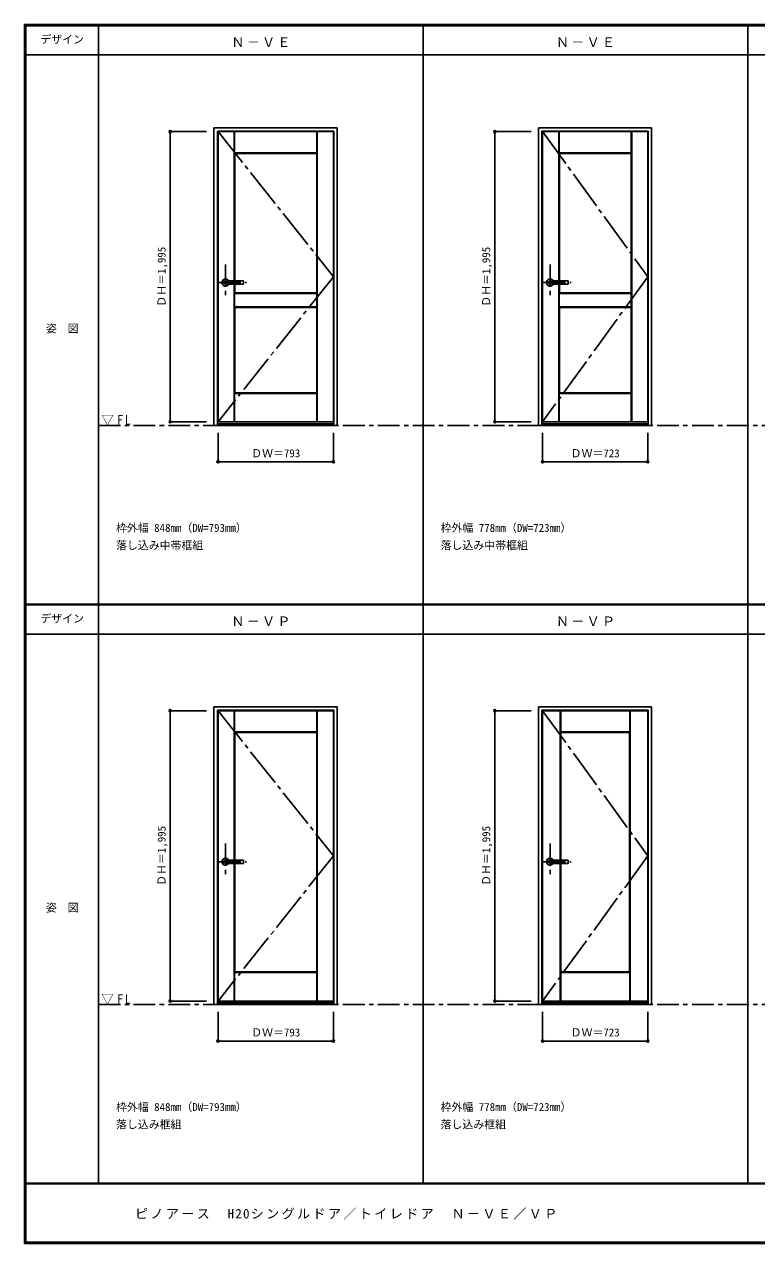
# Model space of a CAD drawing. Units: millimetres, scale not verified. Extents: x -6000 to 5700, y -4307 to 4260.
# Drawn here: x -6000 to -966, y -4205 to 4175 of the extents above; entities that cross this region are included whole.
import ezdxf
from ezdxf.enums import TextEntityAlignment as Align

# ---------------------------------------------------------------- set-up
doc = ezdxf.new("R2010")
doc.units = ezdxf.units.MM
doc.header["$LTSCALE"] = 30
doc.header["$PDMODE"] = 32
doc.header["$PDSIZE"] = 15
doc.linetypes.add('CHAIN1', pattern=[8, 5, -1, 1, -1])
doc.linetypes.add('CHAIN2', pattern=[12, 9, -1, 1, -1])
for name, color, linetype in [('0-1_通り芯', 4, 'CHAIN1'), ('0-2_扉', 3, 'Continuous'), ('0-3_仕上げ', 7, 'Continuous'), ('0-4_枠', 3, 'Continuous'), ('0-5_レバー', 3, 'Continuous'), ('0-7', 7, 'CHAIN2'), ('0-A_文字', 7, 'Continuous'), ('0-B_寸法', 7, 'Continuous'), ('F-1_枠', 6, 'Continuous'), ('F-A_文字', 7, 'Continuous')]:
    doc.layers.add(name, color=color, linetype=linetype)
doc.styles.add('ＭＳ ゴシック', font='')
doc.styles.get('ＭＳ ゴシック').set_extended_font_data('MS Gothic')

msp = doc.modelspace()

# ---------------------------------------------------------------- linework, layer by layer
at = {"layer": '0-1_通り芯'}
for p, q in [((-4617.4, 2524.5), (-4617.4, 2314.5)), ((-2385.8, 2524.5), (-2385.8, 2314.5)), ((-4662.4, 2400.5), (-4472.4, 2400.5)), ((-2430.8, 2400.5), (-2240.8, 2400.5)), ((-4617.4, -1456), (-4617.4, -1666)), ((-2385.8, -1456), (-2385.8, -1666)), ((-4662.4, -1580), (-4472.4, -1580)), ((-2430.8, -1580), (-2240.8, -1580))]:
    msp.add_line(p, q, dxfattribs=at)
at = {"layer": '0-2_扉'}
for p, q in [((-4668.4, 3438), (-3875.4, 3438)), ((-4668.4, 1443), (-4668.4, 3438)), ((-3875.4, 1443), (-3875.4, 3438)), ((-2436.8, 3438), (-1713.8, 3438)), ((-2436.8, 1443), (-2436.8, 3438)), ((-1713.8, 1443), (-1713.8, 3438)), ((-4668.4, 1443), (-3875.4, 1443)), ((-2436.8, 1443), (-1713.8, 1443)), ((-4668.4, -542.5), (-3875.4, -542.5)), ((-4668.4, -2537.5), (-4668.4, -542.5)), ((-3875.4, -2537.5), (-3875.4, -542.5)), ((-2436.8, -542.5), (-1713.8, -542.5)), ((-2436.8, -2537.5), (-2436.8, -542.5)), ((-1713.8, -2537.5), (-1713.8, -542.5)), ((-4668.4, -2537.5), (-3875.4, -2537.5)), ((-2436.8, -2537.5), (-1713.8, -2537.5))]:
    msp.add_line(p, q, dxfattribs=at)
at = {"layer": '0-3_仕上げ'}
for p, q in [((-4557.4, 2412), (-4557.4, 3438)), ((-4554.4, 3292), (-4554.4, 3438)), ((-3989.4, 3292), (-3989.4, 3438)), ((-3986.4, 1443), (-3986.4, 3438)), ((-2325.8, 2412), (-2325.8, 3438)), ((-2322.8, 3292), (-2322.8, 3438)), ((-1827.8, 3292), (-1827.8, 3438)), ((-1826.3, 3290.5), (-1826.3, 3438)), ((-1824.8, 1443), (-1824.8, 3438)), ((-4554.4, 3292), (-4555.9, 3290.5)), ((-3989.4, 3292), (-4554.4, 3292)), ((-3987.9, 3290.5), (-3990.4, 3288)), ((-2321.8, 3288), (-2324.3, 3290.5)), ((-1827.8, 3292), (-2322.8, 3292)), ((-1826.3, 3290.5), (-1828.8, 3288)), ((-1827.8, 3292), (-1826.3, 3290.5)), ((-4557.4, 1443), (-4557.4, 2389)), ((-2325.8, 1443), (-2325.8, 2389)), ((-4555.9, 2232.5), (-4555.9, 2327.5)), ((-3989.4, 2326), (-4554.4, 2326)), ((-4554.4, 2234), (-4554.4, 2326)), ((-3990.4, 2330), (-3987.9, 2327.5)), ((-3989.4, 2326), (-3987.9, 2327.5)), ((-3989.4, 2234), (-3989.4, 2326)), ((-3987.9, 2232.5), (-3987.9, 2327.5)), ((-2324.3, 2232.5), (-2324.3, 2327.5)), ((-2322.8, 2234), (-2322.8, 2326)), ((-1827.8, 2326), (-2322.8, 2326)), ((-1828.8, 2330), (-1826.3, 2327.5)), ((-1827.8, 2326), (-1826.3, 2327.5)), ((-1826.3, 2232.5), (-1826.3, 2327.5)), ((-4554.4, 2234), (-4555.9, 2232.5)), ((-4553.4, 2230), (-4555.9, 2232.5)), ((-4554.4, 2234), (-3989.4, 2234)), ((-3987.9, 2232.5), (-3990.4, 2230)), ((-3989.4, 2234), (-3987.9, 2232.5)), ((-2322.8, 2234), (-2324.3, 2232.5)), ((-2321.8, 2230), (-2324.3, 2232.5)), ((-1826.3, 2232.5), (-1828.8, 2230)), ((-1827.8, 2234), (-1826.3, 2232.5)), ((-4555.9, 1443), (-4555.9, 1640.5)), ((-4554.4, 1443), (-4554.4, 1639)), ((-3989.4, 1639), (-4554.4, 1639)), ((-3990.4, 1643), (-3987.9, 1640.5)), ((-3989.4, 1639), (-3987.9, 1640.5)), ((-3989.4, 1443), (-3989.4, 1639)), ((-3987.9, 1443), (-3987.9, 1640.5)), ((-2324.3, 1443), (-2324.3, 1640.5)), ((-2322.8, 1443), (-2322.8, 1639)), ((-1828.8, 1643), (-1826.3, 1640.5)), ((-1827.8, 1639), (-1826.3, 1640.5)), ((-1826.3, 1443), (-1826.3, 1640.5)), ((-4557.4, -1568.5), (-4557.4, -542.5)), ((-4555.9, -690), (-4555.9, -542.5)), ((-4554.4, -688.5), (-4554.4, -542.5)), ((-3989.4, -688.5), (-3989.4, -542.5)), ((-3987.9, -690), (-3987.9, -542.5)), ((-3986.4, -2537.5), (-3986.4, -542.5)), ((-2315.8, -1568.5), (-2315.8, -542.5)), ((-2314.3, -690), (-2314.3, -542.5)), ((-2312.8, -688.5), (-2312.8, -542.5)), ((-1837.8, -688.5), (-1837.8, -542.5)), ((-1836.3, -690), (-1836.3, -542.5)), ((-1834.8, -2537.5), (-1834.8, -542.5)), ((-4554.4, -688.5), (-4555.9, -690)), ((-4553.4, -692.5), (-4555.9, -690)), ((-3989.4, -688.5), (-4554.4, -688.5)), ((-3990.4, -692.5), (-3987.9, -690)), ((-3989.4, -688.5), (-3987.9, -690)), ((-2312.8, -688.5), (-2314.3, -690)), ((-2311.8, -692.5), (-2314.3, -690)), ((-1837.8, -688.5), (-2312.8, -688.5)), ((-1838.8, -692.5), (-1836.3, -690)), ((-1837.8, -688.5), (-1836.3, -690)), ((-4557.4, -2537.5), (-4557.4, -1591.5)), ((-2315.8, -2537.5), (-2315.8, -1591.5)), ((-4553.4, -2337.5), (-4555.9, -2340)), ((-4554.4, -2341.5), (-4555.9, -2340)), ((-4555.9, -2537.5), (-4555.9, -2340)), ((-4554.4, -2537.5), (-4554.4, -2341.5)), ((-4554.4, -2341.5), (-3989.4, -2341.5)), ((-3990.4, -2337.5), (-3987.9, -2340)), ((-3989.4, -2341.5), (-3987.9, -2340)), ((-3989.4, -2537.5), (-3989.4, -2341.5)), ((-3987.9, -2537.5), (-3987.9, -2340)), ((-2311.8, -2337.5), (-2314.3, -2340)), ((-2314.3, -2537.5), (-2314.3, -2340)), ((-2312.8, -2341.5), (-1837.8, -2341.5)), ((-1838.8, -2337.5), (-1836.3, -2340)), ((-1837.8, -2341.5), (-1836.3, -2340)), ((-1837.8, -2537.5), (-1837.8, -2341.5)), ((-1836.3, -2537.5), (-1836.3, -2340))]:
    msp.add_line(p, q, dxfattribs=at)
at = {"layer": '0-3_仕上げ', "color": 3}
for p, q in [((-3990.4, 3288), (-4553.4, 3288)), ((-4553.4, 2412), (-4553.4, 3288)), ((-3990.4, 2330), (-3990.4, 3288)), ((-1828.8, 3288), (-2321.8, 3288)), ((-2321.8, 2412), (-2321.8, 3288)), ((-1828.8, 2330), (-1828.8, 3288)), ((-4553.4, 2330), (-4553.4, 2389)), ((-2321.8, 2330), (-2321.8, 2389)), ((-3990.4, 2330), (-4553.4, 2330)), ((-1828.8, 2330), (-2321.8, 2330)), ((-4553.4, 2230), (-4553.4, 1643)), ((-2321.8, 2230), (-2321.8, 1643)), ((-2321.8, 2230), (-1828.8, 2230)), ((-1828.8, 2230), (-1828.8, 1643)), ((-3990.4, 1643), (-4553.4, 1643)), ((-1828.8, 1643), (-2321.8, 1643)), ((-3990.4, -692.5), (-4553.4, -692.5)), ((-4553.4, -1568.5), (-4553.4, -692.5)), ((-3990.4, -692.5), (-3990.4, -2337.5)), ((-1838.8, -692.5), (-2311.8, -692.5)), ((-2311.8, -1568.5), (-2311.8, -692.5)), ((-1838.8, -692.5), (-1838.8, -2337.5)), ((-4553.4, -2337.5), (-4553.4, -1591.5)), ((-2311.8, -2337.5), (-2311.8, -1591.5)), ((-3990.4, -2337.5), (-4553.4, -2337.5)), ((-1838.8, -2337.5), (-2311.8, -2337.5))]:
    msp.add_line(p, q, dxfattribs=at)
at = {"layer": '0-3_仕上げ'}
for points in [[(-4553.4, 3288), (-4555.9, 3290.5), (-4555.9, 3438)], [(-3989.4, 3292), (-3987.9, 3290.5), (-3987.9, 3438)], [(-2322.8, 3292), (-2324.3, 3290.5), (-2324.3, 3438)], [(-4554.4, 2326), (-4555.9, 2327.5), (-4553.4, 2330)], [(-2322.8, 2326), (-2324.3, 2327.5), (-2321.8, 2330)], [(-2322.8, 2234), (-1827.8, 2234), (-1827.8, 2326)], [(-4554.4, 1639), (-4555.9, 1640.5), (-4553.4, 1643)], [(-2322.8, 1639), (-2324.3, 1640.5), (-2321.8, 1643)], [(-1827.8, 1443), (-1827.8, 1639), (-2322.8, 1639)], [(-2312.8, -2537.5), (-2312.8, -2341.5), (-2314.3, -2340)]]:
    msp.add_lwpolyline(points, dxfattribs=at)
at = {"layer": '0-3_仕上げ', "color": 3}
msp.add_lwpolyline([(-4553.4, 2230), (-3990.4, 2230), (-3990.4, 1643)], dxfattribs=at)
at = {"layer": '0-4_枠'}
for p, q in [((-4697.4, 3465), (-3849.4, 3465)), ((-4697.4, 1418), (-4697.4, 3465)), ((-4673.4, 3441), (-3873.4, 3441)), ((-4673.4, 1418), (-4673.4, 3441)), ((-3873.4, 1418), (-3873.4, 3441)), ((-3849.4, 1418), (-3849.4, 3465)), ((-2465.8, 3465), (-1687.8, 3465)), ((-2465.8, 1418), (-2465.8, 3465)), ((-2441.8, 3441), (-1711.8, 3441)), ((-2441.8, 1418), (-2441.8, 3441)), ((-1711.8, 1418), (-1711.8, 3441)), ((-1687.8, 1418), (-1687.8, 3465)), ((-4673.4, 1430), (-3873.4, 1430)), ((-2441.8, 1430), (-1711.8, 1430)), ((-4697.4, 1418), (-3849.4, 1418)), ((-2465.8, 1418), (-1687.8, 1418)), ((-4697.4, -515.5), (-3849.4, -515.5)), ((-4697.4, -2562.5), (-4697.4, -515.5)), ((-4673.4, -539.5), (-3873.4, -539.5)), ((-4673.4, -2562.5), (-4673.4, -539.5)), ((-3873.4, -2562.5), (-3873.4, -539.5)), ((-3849.4, -2562.5), (-3849.4, -515.5)), ((-2465.8, -515.5), (-1687.8, -515.5)), ((-2465.8, -2562.5), (-2465.8, -515.5)), ((-2441.8, -539.5), (-1711.8, -539.5)), ((-2441.8, -2562.5), (-2441.8, -539.5)), ((-1711.8, -2562.5), (-1711.8, -539.5)), ((-1687.8, -2562.5), (-1687.8, -515.5)), ((-4697.4, -2562.5), (-3849.4, -2562.5)), ((-4673.4, -2550.5), (-3873.4, -2550.5)), ((-2465.8, -2562.5), (-1687.8, -2562.5)), ((-2441.8, -2550.5), (-1711.8, -2550.5))]:
    msp.add_line(p, q, dxfattribs=at)
at = {"layer": '0-5_レバー'}
for p, q in [((-4617.4, 2410), (-4598.4, 2410)), ((-4617.4, 2391), (-4598.4, 2391)), ((-4598.4, 2411), (-4597.4, 2412)), ((-4598.4, 2390), (-4598.4, 2411)), ((-4598.4, 2390), (-4597.4, 2389)), ((-4597.4, 2412), (-4493.4, 2412)), ((-4493.4, 2389), (-4597.4, 2389)), ((-4492.4, 2411), (-4493.4, 2412)), ((-4492.4, 2390), (-4493.4, 2389)), ((-4492.4, 2390), (-4492.4, 2411)), ((-2385.8, 2410), (-2366.8, 2410)), ((-2385.8, 2391), (-2366.8, 2391)), ((-2366.8, 2411), (-2365.8, 2412)), ((-2366.8, 2390), (-2366.8, 2411)), ((-2366.8, 2390), (-2365.8, 2389)), ((-2365.8, 2412), (-2261.8, 2412)), ((-2261.8, 2389), (-2365.8, 2389)), ((-2260.8, 2411), (-2261.8, 2412)), ((-2260.8, 2390), (-2261.8, 2389)), ((-2260.8, 2390), (-2260.8, 2411)), ((-4617.4, -1570.5), (-4598.4, -1570.5)), ((-4617.4, -1589.5), (-4598.4, -1589.5)), ((-4598.4, -1569.5), (-4597.4, -1568.5)), ((-4598.4, -1590.5), (-4598.4, -1569.5)), ((-4598.4, -1590.5), (-4597.4, -1591.5)), ((-4597.4, -1568.5), (-4493.4, -1568.5)), ((-4493.4, -1591.5), (-4597.4, -1591.5)), ((-4492.4, -1569.5), (-4493.4, -1568.5)), ((-4492.4, -1590.5), (-4493.4, -1591.5)), ((-4492.4, -1590.5), (-4492.4, -1569.5)), ((-2385.8, -1570.5), (-2366.8, -1570.5)), ((-2385.8, -1589.5), (-2366.8, -1589.5)), ((-2366.8, -1569.5), (-2365.8, -1568.5)), ((-2366.8, -1590.5), (-2366.8, -1569.5)), ((-2366.8, -1590.5), (-2365.8, -1591.5)), ((-2365.8, -1568.5), (-2261.8, -1568.5)), ((-2261.8, -1591.5), (-2365.8, -1591.5)), ((-2260.8, -1569.5), (-2261.8, -1568.5)), ((-2260.8, -1590.5), (-2261.8, -1591.5)), ((-2260.8, -1590.5), (-2260.8, -1569.5))]:
    msp.add_line(p, q, dxfattribs=at)
at = {"layer": '0-5_レバー', "color": 4}
for p, q in [((-4597.4, 2389), (-4597.4, 2412)), ((-4493.4, 2412), (-4493.4, 2389)), ((-2365.8, 2389), (-2365.8, 2412)), ((-2261.8, 2412), (-2261.8, 2389)), ((-4597.4, -1591.5), (-4597.4, -1568.5)), ((-4493.4, -1568.5), (-4493.4, -1591.5)), ((-2365.8, -1591.5), (-2365.8, -1568.5)), ((-2261.8, -1568.5), (-2261.8, -1591.5))]:
    msp.add_line(p, q, dxfattribs=at)
for centre, radius, start, end in [((-4617.4, 2400.5), 24.55, 27.93255, 332.06745), ((-4617.4, 2400.5), 11, 59.72736, 300.27264), ((-2385.8, 2400.5), 24.55, 27.93255, 332.06745), ((-2385.8, 2400.5), 11, 59.72736, 300.27264), ((-4617.4, -1580), 24.55, 27.93255, 332.06745), ((-4617.4, -1580), 11, 59.72736, 300.27264), ((-2385.8, -1580), 24.55, 27.93255, 332.06745), ((-2385.8, -1580), 11, 59.72736, 300.27264)]:
    msp.add_arc(centre, radius, start, end, dxfattribs=at)
at = {"layer": '0-5_レバー'}
for centre in [(-4617.4, 2400.5), (-2385.8, 2400.5), (-4617.4, -1580), (-2385.8, -1580)]:
    msp.add_arc(centre, 9.5, 90, 270, dxfattribs=at)
at = {"layer": '0-7'}
for p, q in [((-4668.4, 3438), (-3875.4, 2440.5)), ((-2436.8, 3438), (-1713.8, 2440.5)), ((-3875.4, 2440.5), (-4668.4, 1443)), ((-1713.8, 2440.5), (-2436.8, 1443)), ((-4668.4, -542.5), (-3875.4, -1540)), ((-2436.8, -542.5), (-1713.8, -1540)), ((-3875.4, -1540), (-4668.4, -2537.5)), ((-1713.8, -1540), (-2436.8, -2537.5))]:
    msp.add_line(p, q, dxfattribs=at)
at = {"layer": '0-A_文字', "linetype": 'CHAIN1'}
for p, q in [((-5490, 1418), (5690, 1418)), ((-5490, -2562.5), (5690, -2562.5))]:
    msp.add_line(p, q, dxfattribs=at)
at = {"layer": '0-B_寸法', "color": 4}
for p, q in [((-4997.4, 3438), (-4747.4, 3438)), ((-4997.4, 3438), (-4997.4, 1443)), ((-2765.8, 3438), (-2515.8, 3438)), ((-2765.8, 3438), (-2765.8, 1443)), ((-4997.4, 1443), (-4747.4, 1443)), ((-2765.8, 1443), (-2515.8, 1443)), ((-4668.4, 1168), (-4668.4, 1368)), ((-3875.4, 1168), (-3875.4, 1368)), ((-2436.8, 1168), (-2436.8, 1368)), ((-1713.8, 1168), (-1713.8, 1368)), ((-4668.4, 1168), (-3875.4, 1168)), ((-2436.8, 1168), (-1713.8, 1168)), ((-4997.4, -542.5), (-4747.4, -542.5)), ((-4997.4, -542.5), (-4997.4, -2537.5)), ((-2765.8, -542.5), (-2515.8, -542.5)), ((-2765.8, -542.5), (-2765.8, -2537.5)), ((-4997.4, -2537.5), (-4747.4, -2537.5)), ((-2765.8, -2537.5), (-2515.8, -2537.5)), ((-4668.4, -2812.5), (-4668.4, -2612.5)), ((-3875.4, -2812.5), (-3875.4, -2612.5)), ((-2436.8, -2812.5), (-2436.8, -2612.5)), ((-1713.8, -2812.5), (-1713.8, -2612.5)), ((-4668.4, -2812.5), (-3875.4, -2812.5)), ((-2436.8, -2812.5), (-1713.8, -2812.5))]:
    msp.add_line(p, q, dxfattribs=at)
at = {"layer": '0-B_寸法'}
for p in [(-4997.4, 3438), (-2765.8, 3438), (-4997.4, 1443), (-2765.8, 1443), (-4668.4, 1168), (-3875.4, 1168), (-2436.8, 1168), (-1713.8, 1168), (-4997.4, -542.5), (-2765.8, -542.5), (-4997.4, -2537.5), (-2765.8, -2537.5), (-4668.4, -2812.5), (-3875.4, -2812.5), (-2436.8, -2812.5), (-1713.8, -2812.5)]:
    msp.add_point(p, dxfattribs=at)
at = {"layer": 'F-1_枠'}
for p, q in [((-6000, 4175), (5700, 4175)), ((-6000, 4175), (-6000, -4205)), ((-6000, 4170), (5700, 4170)), ((-6000, 4165), (5700, 4165)), ((-5995, 4175), (-5995, -4205)), ((-5990, 4175), (-5990, -4205)), ((-5490, 4175), (-5490, -3790)), ((-3258.4, 4175), (-3258.4, -3790)), ((-1026.8, 4175), (-1026.8, -3790)), ((-6000, 3965), (5700, 3965)), ((-6000, 190.5), (5700, 190.5)), ((-6000, 187.5), (5700, 187.5)), ((-6000, 184.5), (5700, 184.5)), ((-6000, -15.5), (5700, -15.5)), ((5700, -3790), (-6000, -3790)), ((5700, -3795), (-6000, -3795)), ((5700, -4195), (-6000, -4195)), ((5700, -4200), (-6000, -4200)), ((5700, -4205), (-6000, -4205))]:
    msp.add_line(p, q, dxfattribs=at)

# ---------------------------------------------------------------- texts
at = {"layer": '0-A_文字', "style": 'ＭＳ ゴシック'}
for s, p in [('枠外幅 848mm（DW=793mm）', (-5370, 670.5)), ('枠外幅 778mm（DW=723mm）', (-3138.4, 670.5)), ('落し込み中帯框組', (-5370, 550.5)), ('落し込み中帯框組', (-3138.4, 550.5)), ('枠外幅 848mm（DW=793mm）', (-5370, -3310)), ('枠外幅 778mm（DW=723mm）', (-3138.4, -3310)), ('落し込み框組', (-5370, -3430)), ('落し込み框組', (-3138.4, -3430))]:
    msp.add_text(s, height=54.99, dxfattribs=at).set_placement(p, align=Align.BOTTOM_LEFT)
at = {"layer": '0-A_文字', "char_height": 65.98, "attachment_point": 7, "style": 'ＭＳ ゴシック'}
for s, insert in [('\\T1.17;Ｎ－ＶＥ', (-4576.7, 4020)), ('\\T1.17;Ｎ－ＶＥ', (-2345.1, 4020)), ('\\T1.26;\\W0.95;▽FL', (-5471.25, 1418)), ('\\T1.17;Ｎ－ＶＰ', (-4576.7, 39.5)), ('\\T1.17;Ｎ－ＶＰ', (-2345.1, 39.5)), ('\\T1.26;\\W0.95;▽FL', (-5471.25, -2562.5))]:
    msp.add_mtext(s, dxfattribs=dict(at, insert=insert))
at = {"layer": '0-B_寸法', "style": 'ＭＳ ゴシック'}
for p in [(-5012.4, 2234.25), (-2780.8, 2234.25), (-5012.4, -1746.25), (-2780.8, -1746.25)]:
    msp.add_text('ＤＨ＝1,995', height=54.99, rotation=90, dxfattribs=at).set_placement(p, align=Align.BOTTOM_LEFT)
for s, p in [('ＤＷ＝793', (-4440.65, 1183)), ('ＤＷ＝723', (-2244.55, 1183)), ('ＤＷ＝793', (-4440.65, -2797.5)), ('ＤＷ＝723', (-2244.55, -2797.5))]:
    msp.add_text(s, height=54.99, dxfattribs=at).set_placement(p, align=Align.BOTTOM_LEFT)
at = {"layer": 'F-A_文字', "style": 'ＭＳ ゴシック'}
for s, p in [('デザイン', (-5890, 4027.5)), ('姿\u3000図', (-5852.5, 2040.25)), ('デザイン', (-5890, 47)), ('姿\u3000図', (-5852.5, -1940.25))]:
    msp.add_text(s, height=54.99, dxfattribs=at).set_placement(p, align=Align.BOTTOM_LEFT)
at = {"layer": 'F-A_文字', "insert": (-5240, -4040), "char_height": 65.98, "attachment_point": 7, "style": 'ＭＳ ゴシック'}
msp.add_mtext('\\T1.18;ピノアース\u3000H20シングルドア／トイレドア\u3000Ｎ－ＶＥ／ＶＰ', dxfattribs=at)

doc.saveas('drawing.dxf')
